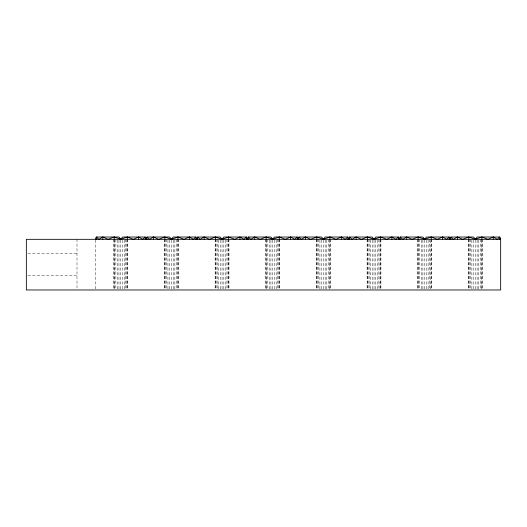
<?xml version="1.0" encoding="UTF-8"?>
<svg xmlns="http://www.w3.org/2000/svg" width="527" height="527" viewBox="0 0 527 527"><rect width="100%" height="100%" fill="white"/><g stroke="black" fill="none" stroke-linecap="round" stroke-linejoin="round"><path stroke-width="0.4" stroke-dasharray="2.63 1.98" d="M27.984 253.599L77.001 253.599M27.984 275.7L77.001 275.7M482.231 239.324L482.231 289.158M481.994 239.324L481.994 289.158M481.303 240.141L481.303 289.158M480.209 239.324L480.209 289.158M478.779 240.141L478.779 289.158M477.113 240.141L477.113 289.158M475.321 240.141L475.321 289.158M473.536 240.141L473.536 289.158M471.869 240.141L471.869 289.158M470.44 239.324L470.44 289.158M469.34 239.324L469.34 289.158M468.655 239.324L468.655 289.158M468.417 239.324L468.417 289.158M431.58 239.324L431.58 289.158M431.343 239.324L431.343 289.158M430.651 240.141L430.651 289.158M429.551 239.324L429.551 289.158M428.122 240.141L428.122 289.158M426.455 240.141L426.455 289.158M424.67 240.141L424.67 289.158M422.885 240.141L422.885 289.158M421.218 240.141L421.218 289.158M419.788 239.324L419.788 289.158M418.688 239.324L418.688 289.158M417.997 239.324L417.997 289.158M417.759 239.324L417.759 289.158M380.922 239.324L380.922 289.158M380.692 239.324L380.692 289.158M380 240.141L380 289.158M378.9 239.324L378.9 289.158M377.47 240.141L377.47 289.158M375.804 240.141L375.804 289.158M374.018 240.141L374.018 289.158M372.227 240.141L372.227 289.158M370.56 240.141L370.56 289.158M369.131 239.324L369.131 289.158M368.037 239.324L368.037 289.158M367.345 239.324L367.345 289.158M367.108 239.324L367.108 289.158M330.271 239.324L330.271 289.158M330.034 239.324L330.034 289.158M329.342 240.141L329.342 289.158M328.249 239.324L328.249 289.158M326.819 240.141L326.819 289.158M325.152 240.141L325.152 289.158M323.361 240.141L323.361 289.158M321.575 240.141L321.575 289.158M319.909 240.141L319.909 289.158M318.479 239.324L318.479 289.158M317.379 239.324L317.379 289.158M316.694 239.324L316.694 289.158M316.457 239.324L316.457 289.158M279.62 239.324L279.62 289.158M279.382 239.324L279.382 289.158M278.691 239.324L278.691 289.158M277.591 239.324L277.591 289.158M276.161 240.141L276.161 289.158M274.495 240.141L274.495 289.158M272.709 240.141L272.709 289.158M270.924 240.141L270.924 289.158M269.257 240.141L269.257 289.158M267.828 239.324L267.828 289.158M266.728 240.141L266.728 289.158M266.036 239.324L266.036 289.158M265.806 239.324L265.806 289.158M228.962 239.324L228.962 289.158M228.731 239.324L228.731 289.158M228.039 239.324L228.039 289.158M226.939 239.324L226.939 289.158M225.51 240.141L225.51 289.158M223.843 240.141L223.843 289.158M222.058 240.141L222.058 289.158M220.266 240.141L220.266 289.158M218.6 240.141L218.6 289.158M217.17 239.324L217.17 289.158M216.077 239.324L216.077 289.158M215.385 239.324L215.385 289.158M215.148 239.324L215.148 289.158M178.31 239.324L178.31 289.158M178.073 239.324L178.073 289.158M177.382 239.324L177.382 289.158M176.288 239.324L176.288 289.158M174.859 240.141L174.859 289.158M173.192 240.141L173.192 289.158M171.4 240.141L171.4 289.158M169.615 240.141L169.615 289.158M167.948 240.141L167.948 289.158M166.519 239.324L166.519 289.158M165.419 239.324L165.419 289.158M164.734 239.324L164.734 289.158M164.496 239.324L164.496 289.158M127.659 239.324L127.659 289.158M127.422 239.324L127.422 289.158M126.73 239.324L126.73 289.158M125.637 239.324L125.637 289.158M124.201 240.141L124.201 289.158M122.534 240.141L122.534 289.158M120.749 240.141L120.749 289.158M118.964 240.141L118.964 289.158M117.297 240.141L117.297 289.158M115.868 239.324L115.868 289.158M114.767 240.141L114.767 289.158M114.076 239.324L114.076 289.158M113.845 239.324L113.845 289.158M95.42 240.141L95.42 289.158M77.001 239.324L77.001 289.158"/><path stroke-width="0.79" d="M95.42 239.324L96.283 237.025L118.964 237.025L120.749 239.324L127.303 237.025L133.41 239.324L138.66 237.025L142.685 239.324L145.215 237.025L146.078 239.324L146.941 237.025L169.615 237.025L171.4 239.324L177.955 237.025L184.068 239.324L189.312 237.025L193.337 239.324L195.866 237.025L196.729 239.324L197.592 237.025L220.266 237.025L222.058 239.324L228.613 237.025L234.719 239.324L239.963 237.025L243.988 239.324L246.517 237.025L247.38 239.324L248.243 237.025L270.924 237.025L272.709 239.324L279.264 237.025L285.37 239.324L290.621 237.025L294.646 239.324L297.175 237.025L298.038 239.324L298.901 237.025L321.575 237.025L323.361 239.324L329.915 237.025L336.028 239.324L341.272 237.025L345.297 239.324L347.827 237.025L348.69 239.324L349.553 237.025L372.227 237.025L374.018 239.324L380.573 237.025L386.68 239.324L391.923 237.025L395.948 239.324L398.478 237.025L399.341 239.324L400.204 237.025L422.885 237.025L424.67 239.324L431.224 237.025L437.331 239.324L442.581 237.025L446.606 239.324L449.136 237.025L449.999 239.324L450.862 237.025L473.536 237.025L475.321 239.324L481.876 237.025L487.989 239.324L493.232 237.025L497.257 239.324L499.787 237.025L500.65 239.324L500.65 289.975L26.35 289.975L26.35 239.324L500.65 239.324M145.215 239.324L145.215 237.025L122.534 237.025L120.749 239.324L114.194 237.025L108.088 239.324L102.844 237.025L98.819 239.324L96.283 237.025L96.283 239.324M195.866 239.324L195.866 237.025L173.192 237.025L171.4 239.324L164.846 237.025L158.739 239.324L153.495 237.025L149.47 239.324L146.941 237.025L146.941 239.324M246.517 239.324L246.517 237.025L223.843 237.025L222.058 239.324L215.503 237.025L209.39 239.324L204.147 237.025L200.122 239.324L197.592 237.025L197.592 239.324M297.175 239.324L297.175 237.025L274.495 237.025L272.709 239.324L266.155 237.025L260.048 239.324L254.798 237.025L250.773 239.324L248.243 237.025L248.243 239.324M347.827 239.324L347.827 237.025L325.152 237.025L323.361 239.324L316.806 237.025L310.699 239.324L305.456 237.025L301.431 239.324L298.901 237.025L298.901 239.324M398.478 239.324L398.478 237.025L375.804 237.025L374.018 239.324L367.464 237.025L361.351 239.324L356.107 237.025L352.082 239.324L349.553 237.025L349.553 239.324M449.136 239.324L449.136 237.025L426.455 237.025L424.67 239.324L418.115 237.025L412.009 239.324L406.758 237.025L402.733 239.324L400.204 237.025L400.204 239.324M499.787 239.324L499.787 237.025L477.113 237.025L475.321 239.324L468.766 237.025L462.66 239.324L457.416 237.025L453.391 239.324L450.862 237.025L450.862 239.324M493.232 237.025L493.232 239.324M481.876 237.025L481.876 239.324M468.766 237.025L468.766 239.324M457.416 237.025L457.416 239.324M442.581 237.025L442.581 239.324M431.224 237.025L431.224 239.324M418.115 237.025L418.115 239.324M406.758 237.025L406.758 239.324M391.923 237.025L391.923 239.324M380.573 237.025L380.573 239.324M367.464 237.025L367.464 239.324M356.107 237.025L356.107 239.324M341.272 237.025L341.272 239.324M329.915 237.025L329.915 239.324M316.806 237.025L316.806 239.324M305.456 237.025L305.456 239.324M290.621 237.025L290.621 239.324M279.264 237.025L279.264 239.324M266.155 237.025L266.155 239.324M254.798 237.025L254.798 239.324M239.963 237.025L239.963 239.324M228.613 237.025L228.613 239.324M215.503 237.025L215.503 239.324M204.147 237.025L204.147 239.324M189.312 237.025L189.312 239.324M177.955 237.025L177.955 239.324M164.846 237.025L164.846 239.324M153.495 237.025L153.495 239.324M138.66 237.025L138.66 239.324M127.303 237.025L127.303 239.324M114.194 237.025L114.194 239.324M102.844 237.025L102.844 239.324"/></g></svg>
